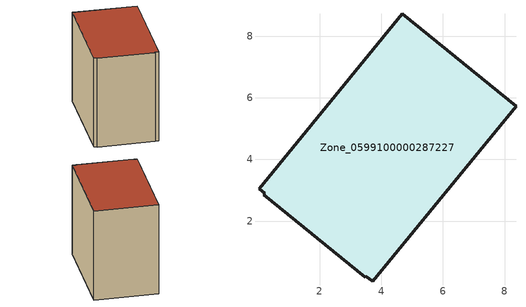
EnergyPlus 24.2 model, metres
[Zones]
Zone_0599100000287227
 floor ground (C_G): 3.72,0.04 3.5,0.21 3.47,0.17 0.18,2.85 0.22,2.9 0.03,3.04 4.68,8.73 8.37,5.72 z0
 wall outside (C_F): 0.18,2.85 3.47,0.17 3.5,0.21 3.72,0.04 8.37,5.72 4.68,8.73 0.03,3.04 0.22,2.9 0.18,2.85 z0:7.15
 roof outside (C_R): 4.68,8.73 0.03,3.04 0.22,2.9 0.18,2.85 3.47,0.17 3.5,0.21 3.72,0.04 8.37,5.72 z7.15
[BUILDING]
Pand.0599100000287227: North Axis=0; Terrain=City; Loads Convergence Tolerance Value=0.04; Temperature Convergence Tolerance Value=0.4; Solar Distribution=FullExterior; Maximum Number of Warmup Days=25; Minimum Number of Warmup Days=1
[Site:Location]
Rotterdam.The.Hague.AP_ZH_NLD Design_Conditions: Latitude=51.96; Longitude=4.45; Time Zone=1; Elevation=-4.5
[SITE:GROUNDTEMPERATURE:BUILDINGSURFACE]
18, 18, 18, 18, 18, 18, 18, 18, 18, 18, 18, 18
[MATERIAL] Thermal Absorptance=0.9; Solar Absorptance=0.7; Visible Absorptance=0.7
Name | Roughness | Thickness | Conductivity | Density | Specific Heat
G.TI.1946 | MediumSmooth | 0.15 | 1 | 540 | 1210
F.TI.1946 | Rough | 0.3 | 0.857143 | 1920 | 840
R.TI.1946 | MediumRough | 0.2 | 0.1 | 1500 | 1000
[CONSTRUCTION]
C_G: G.TI.1946
C_F: F.TI.1946
C_R: R.TI.1946
[ZONE]
Zone_0599100000287227: Type=1; Multiplier=1; Ceiling Height=Autocalculate; Volume=Autocalculate; Floor Area=autocalculate; Part of Total Floor Area=Yes
[ZONEINFILTRATION:DESIGNFLOWRATE]
Infil_Zone_0599100000287227: Zone or ZoneList or Space or SpaceList=Zone_0599100000287227; Schedule=AlwaysOn; Design Flow Rate Calculation Method=Flow/Area; Flow Rate per Floor Area=0.003; Constant Term Coefficient=1; Temperature Term Coefficient=0; Velocity Term Coefficient=0; Velocity Squared Term Coefficient=0
[HVACTEMPLATE:ZONE:IDEALLOADSAIRSYSTEM]
Zone_0599100000287227: Maximum Heating Supply Air Temperature=50; Minimum Cooling Supply Air Temperature=13; Maximum Heating Supply Air Humidity Ratio=0.0156; Minimum Cooling Supply Air Humidity Ratio=0.0077; Heating Limit=NoLimit; Cooling Limit=NoLimit; Dehumidification Control Type=ConstantSensibleHeatRatio; Cooling Sensible Heat Ratio=0.7; Dehumidification Setpoint=60; Humidification Control Type=None; Humidification Setpoint=30; Outdoor Air Method=None; Outdoor Air Flow Rate per Person=0.00944; Outdoor Air Flow Rate per Zone Floor Area=0; Outdoor Air Flow Rate per Zone=0; Demand Controlled Ventilation Type=None; Outdoor Air Economizer Type=NoEconomizer; Heat Recovery Type=None; Sensible Heat Recovery Effectiveness=0.7; Latent Heat Recovery Effectiveness=0.65
[ZONECONTROL:THERMOSTAT]
ThermostatControl_Zone_0599100000287227: Zone or ZoneList=Zone_0599100000287227; Control Type Schedule=DualSetpointControlType; Control 1=Thermostat_Zone_0599100000287227; Temperature Difference Between Cutout And Setpoint=0
[THERMOSTATSETPOINT:DUALSETPOINT]
Thermostat_Zone_0599100000287227: Heating Setpoint Temperature Schedule=HeatingSetpoint_Zone_0599100000287227; Cooling Setpoint Temperature Schedule=CoolingSetpoint_Zone_0599100000287227
[SCHEDULE:COMPACT]
HeatingSetpoint_Zone_0599100000287227: Through: 12/31, For: AllDays, Until: 24:00, 21
CoolingSetpoint_Zone_0599100000287227: Through: 12/31, For: AllDays, Until: 24:00, 24
DualSetpointControlType: Through: 12/31, For: AllDays, Until: 24:00, 4
AlwaysOn: Through: 12/31, For: AllDays, Until: 24:00, 1
